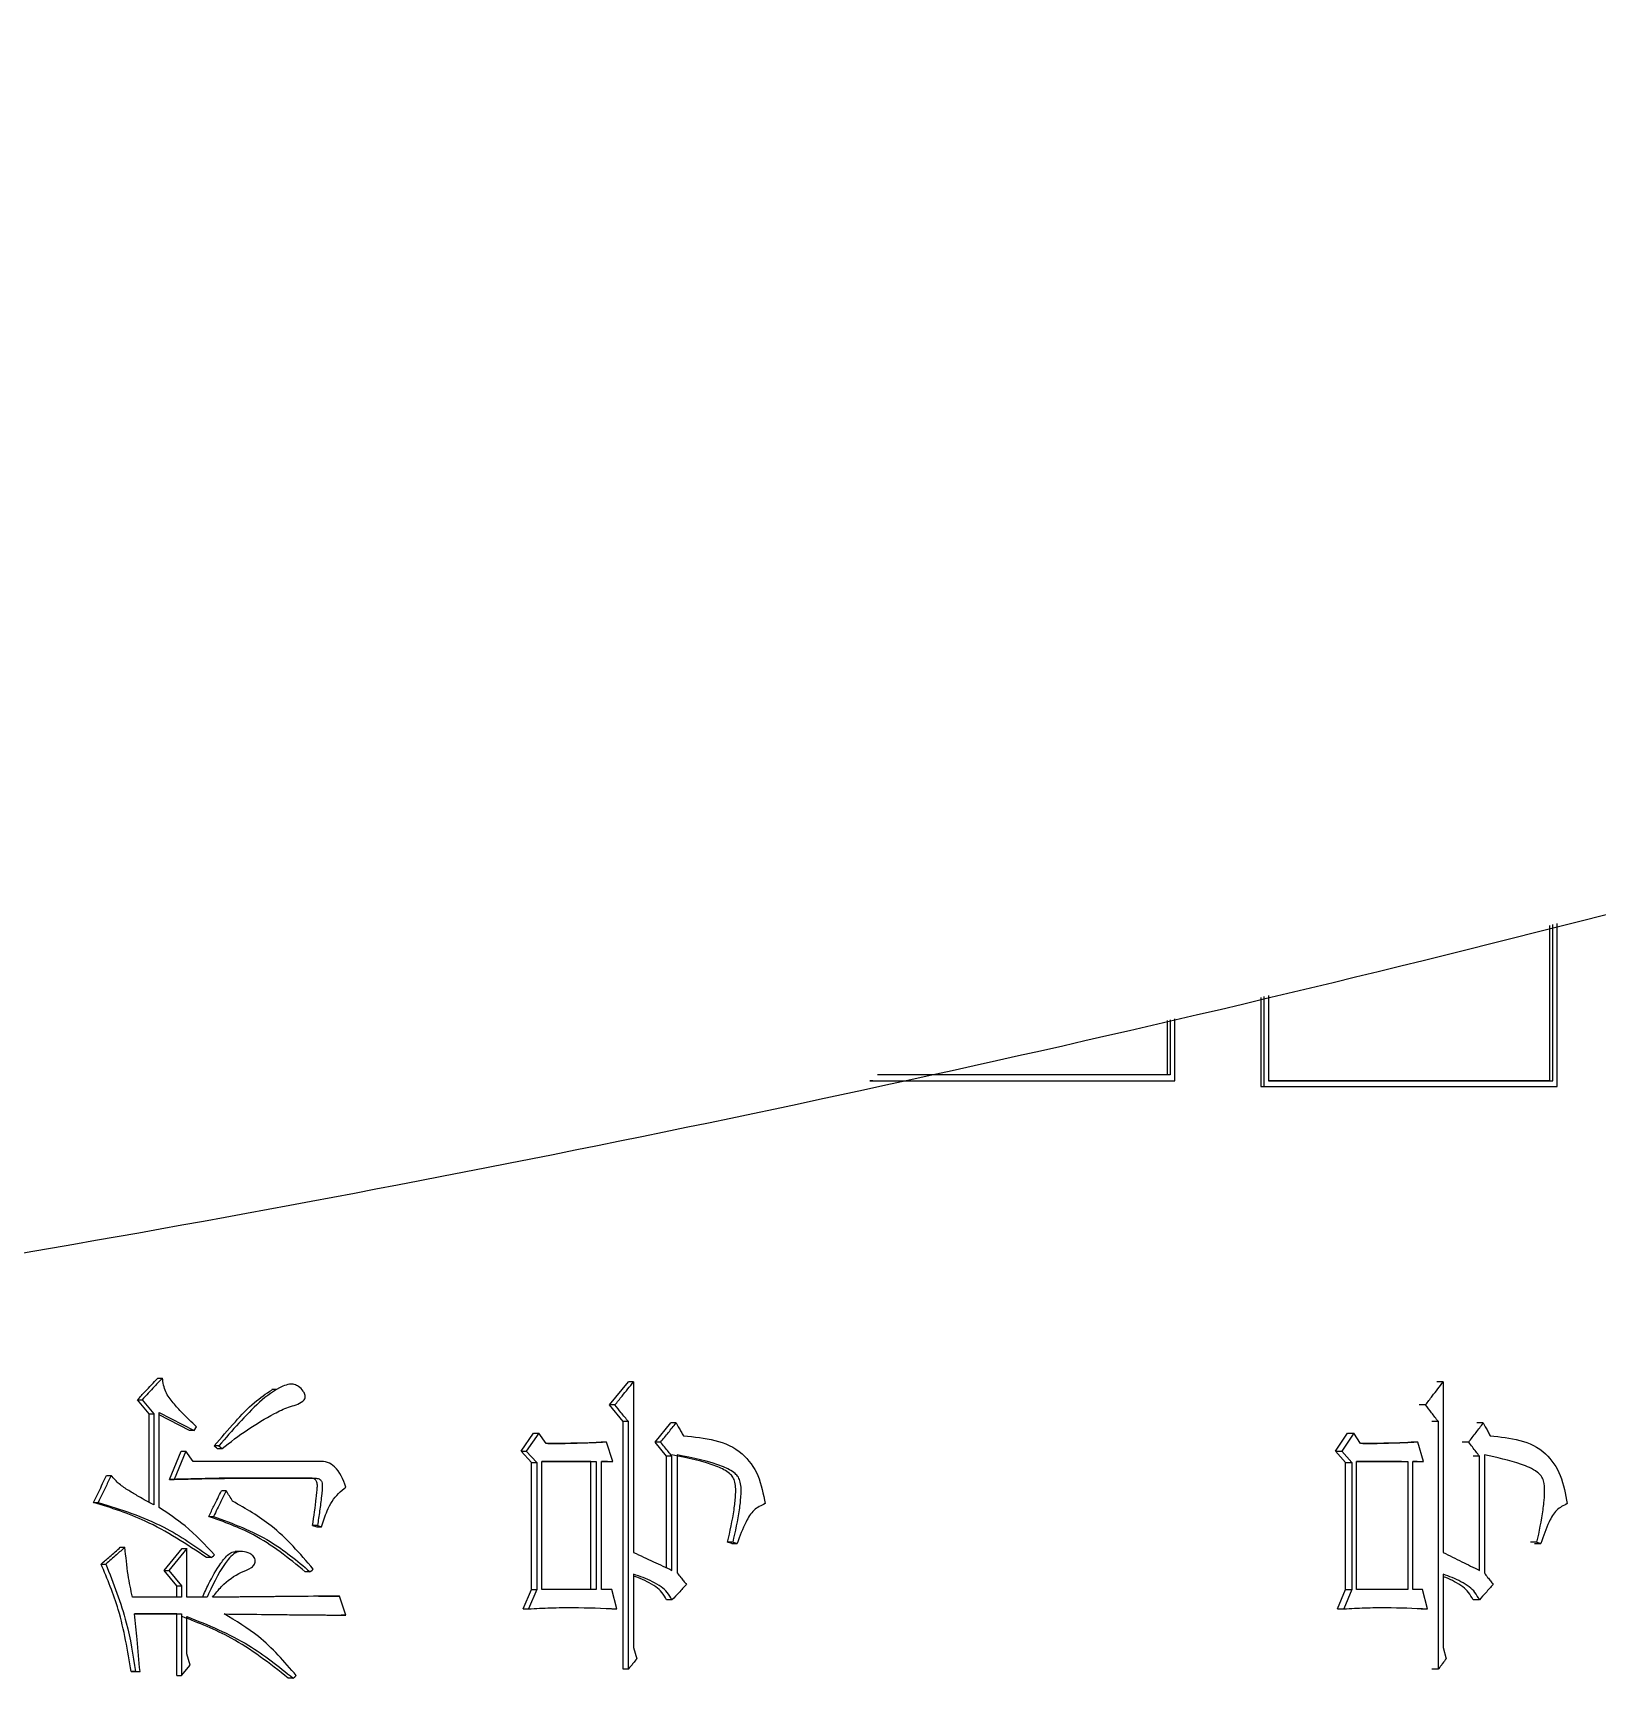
# Model space of a CAD drawing. Header units: millimetres. Extents: x 2404 to 4548, y 1024 to 2541.
# Drawn here: x 3299.59 to 3312.78, y 1251.01 to 1264.89 of the extents above; entities that cross this region are included whole.
import ezdxf

# ---------------------------------------------------------------- set-up
doc = ezdxf.new("R2010")
doc.units = ezdxf.units.MM

msp = doc.modelspace()

# ---------------------------------------------------------------- linework, layer by layer
at = {"color": 7, "linetype": 'Continuous', "lineweight": 25}
for p, q in [((3312.381, 1257.362), (3312.381, 1256.053)), ((3312.408, 1256.053), (3312.408, 1257.369)), ((3312.446, 1256.003), (3312.446, 1257.378)), ((3309.945, 1256.756), (3309.945, 1256.003)), ((3309.971, 1256.763), (3309.971, 1256.003)), ((3310.01, 1256.772), (3310.01, 1256.053)), ((3309.157, 1256.56), (3309.157, 1256.103)), ((3309.182, 1256.566), (3309.182, 1256.103)), ((3309.221, 1256.053), (3309.221, 1256.576)), ((3309.182, 1256.103), (3309.157, 1256.103)), ((3306.649, 1256.053), (3309.196, 1256.053)), ((3306.672, 1256.053), (3306.649, 1256.053)), ((3309.196, 1256.053), (3309.221, 1256.053)), ((3309.945, 1256.003), (3310.384, 1256.003)), ((3309.945, 1256.003), (3309.971, 1256.003)), ((3310.586, 1256.003), (3312.419, 1256.003)), ((3312.381, 1256.053), (3312.408, 1256.053)), ((3312.419, 1256.003), (3312.446, 1256.003)), ((3300.641, 1253.545), (3300.681, 1253.545)), ((3301.645, 1253.449), (3301.604, 1253.449)), ((3304.453, 1253.318), (3304.611, 1253.513)), ((3304.655, 1253.513), (3304.611, 1253.513)), ((3304.655, 1253.513), (3304.655, 1252.074)), ((3311.484, 1253.513), (3311.43, 1253.513)), ((3311.484, 1253.513), (3311.484, 1252.074)), ((3300.47, 1253.361), (3300.509, 1253.361)), ((3300.569, 1253.242), (3300.47, 1253.361)), ((3300.509, 1253.361), (3300.609, 1253.242)), ((3304.498, 1253.318), (3304.453, 1253.318)), ((3304.567, 1253.177), (3304.453, 1253.318)), ((3311.335, 1253.318), (3311.282, 1253.318)), ((3300.569, 1253.242), (3300.609, 1253.242)), ((3300.569, 1252.496), (3300.569, 1253.242)), ((3300.609, 1253.242), (3300.609, 1252.474)), ((3300.654, 1253.253), (3300.95, 1253.101)), ((3300.654, 1252.452), (3300.654, 1253.253)), ((3300.91, 1253.101), (3300.654, 1253.233)), ((3304.612, 1253.177), (3304.567, 1253.177)), ((3304.567, 1251.089), (3304.567, 1253.177)), ((3304.612, 1251.089), (3304.612, 1253.177)), ((3304.838, 1253.004), (3304.969, 1253.166)), ((3305.014, 1253.166), (3304.969, 1253.166)), ((3311.443, 1253.177), (3311.389, 1253.177)), ((3311.443, 1251.089), (3311.443, 1253.177)), ((3311.822, 1253.166), (3311.769, 1253.166)), ((3300.95, 1253.101), (3300.91, 1253.101)), ((3300.95, 1253.101), (3300.968, 1253.134)), ((3303.707, 1252.928), (3303.812, 1253.08)), ((3303.856, 1253.08), (3303.75, 1252.928)), ((3303.812, 1253.08), (3303.856, 1253.08)), ((3303.918, 1252.993), (3303.856, 1253.08)), ((3310.576, 1252.928), (3310.676, 1253.08)), ((3310.729, 1253.08), (3310.629, 1252.928)), ((3310.676, 1253.08), (3310.729, 1253.08)), ((3310.787, 1252.993), (3310.729, 1253.08)), ((3300.74, 1252.69), (3300.839, 1252.928)), ((3300.878, 1252.928), (3300.779, 1252.69)), ((3300.839, 1252.928), (3300.878, 1252.928)), ((3300.941, 1252.842), (3300.878, 1252.928)), ((3301.157, 1252.972), (3301.117, 1252.972)), ((3301.143, 1252.95), (3301.184, 1252.95)), ((3303.707, 1252.928), (3303.75, 1252.928)), ((3303.795, 1252.831), (3303.707, 1252.928)), ((3303.75, 1252.928), (3303.838, 1252.831)), ((3304.427, 1253.004), (3304.383, 1253.004)), ((3304.48, 1252.842), (3304.427, 1253.004)), ((3304.883, 1253.004), (3304.838, 1253.004)), ((3304.934, 1252.885), (3304.838, 1253.004)), ((3304.979, 1252.885), (3304.934, 1252.885)), ((3304.934, 1251.943), (3304.934, 1252.885)), ((3304.979, 1251.922), (3304.979, 1252.885)), ((3305.023, 1252.896), (3305.023, 1251.901)), ((3310.576, 1252.928), (3310.629, 1252.928)), ((3310.659, 1252.831), (3310.576, 1252.928)), ((3310.629, 1252.928), (3310.712, 1252.831)), ((3311.269, 1253.004), (3311.215, 1253.004)), ((3311.318, 1252.842), (3311.269, 1253.004)), ((3311.699, 1253.004), (3311.645, 1253.004)), ((3311.789, 1252.885), (3311.736, 1252.885)), ((3311.789, 1251.922), (3311.789, 1252.885)), ((3311.831, 1252.896), (3311.831, 1251.901)), ((3302.006, 1252.842), (3300.941, 1252.842)), ((3303.795, 1252.831), (3303.838, 1252.831)), ((3303.795, 1251.76), (3303.795, 1252.831)), ((3303.838, 1252.831), (3303.838, 1251.76)), ((3303.882, 1251.76), (3303.882, 1252.842)), ((3303.882, 1252.842), (3304.34, 1252.842)), ((3304.295, 1252.842), (3303.882, 1252.842)), ((3304.295, 1252.842), (3304.34, 1252.842)), ((3304.295, 1251.76), (3304.295, 1252.842)), ((3304.34, 1252.842), (3304.34, 1251.76)), ((3304.384, 1251.76), (3304.384, 1252.842)), ((3304.384, 1252.842), (3304.48, 1252.842)), ((3304.436, 1252.842), (3304.384, 1252.842)), ((3304.436, 1252.842), (3304.48, 1252.842)), ((3310.659, 1252.831), (3310.712, 1252.831)), ((3310.659, 1251.76), (3310.659, 1252.831)), ((3310.712, 1252.831), (3310.712, 1251.76)), ((3310.754, 1251.76), (3310.754, 1252.842)), ((3310.754, 1252.842), (3311.186, 1252.842)), ((3311.133, 1252.842), (3310.754, 1252.842)), ((3311.133, 1252.842), (3311.186, 1252.842)), ((3311.186, 1252.842), (3311.186, 1251.76)), ((3311.227, 1251.76), (3311.227, 1252.842)), ((3311.227, 1252.842), (3311.318, 1252.842)), ((3311.265, 1252.842), (3311.227, 1252.842)), ((3311.265, 1252.842), (3311.318, 1252.842)), ((3300.74, 1252.69), (3300.779, 1252.69)), ((3301.219, 1252.593), (3301.179, 1252.593)), ((3301.921, 1252.701), (3301.962, 1252.701)), ((3300.101, 1252.496), (3300.14, 1252.496)), ((3301.072, 1252.377), (3301.112, 1252.377)), ((3301.989, 1252.301), (3301.947, 1252.301)), ((3301.947, 1252.301), (3301.983, 1252.29)), ((3301.989, 1252.301), (3302.024, 1252.29)), ((3300.326, 1252.117), (3300.365, 1252.117)), ((3300.695, 1251.922), (3300.848, 1252.106)), ((3300.887, 1252.106), (3300.734, 1251.922)), ((3300.848, 1252.106), (3300.887, 1252.106)), ((3300.887, 1251.695), (3300.887, 1252.106)), ((3301.335, 1252.082), (3301.294, 1252.082)), ((3305.494, 1252.16), (3305.448, 1252.16)), ((3305.483, 1252.15), (3305.448, 1252.16)), ((3305.483, 1252.15), (3305.529, 1252.15)), ((3305.494, 1252.16), (3305.529, 1252.15)), ((3312.275, 1252.16), (3312.22, 1252.16)), ((3312.253, 1252.15), (3312.308, 1252.15)), ((3312.275, 1252.16), (3312.308, 1252.15)), ((3300.164, 1251.976), (3300.203, 1251.976)), ((3300.695, 1251.922), (3300.734, 1251.922)), ((3300.803, 1251.793), (3300.695, 1251.922)), ((3300.734, 1251.922), (3300.842, 1251.793)), ((3301.094, 1252.03), (3301.054, 1252.03)), ((3301.926, 1251.911), (3301.885, 1251.911)), ((3300.803, 1251.793), (3300.842, 1251.793)), ((3300.803, 1251.695), (3300.803, 1251.793)), ((3300.842, 1251.793), (3300.842, 1251.695)), ((3303.724, 1251.598), (3303.795, 1251.76)), ((3303.838, 1251.76), (3303.768, 1251.598)), ((3303.795, 1251.76), (3303.838, 1251.76)), ((3304.34, 1251.76), (3303.882, 1251.76)), ((3304.471, 1251.76), (3304.384, 1251.76)), ((3304.515, 1251.598), (3304.471, 1251.76)), ((3304.655, 1251.89), (3304.655, 1251.273)), ((3310.593, 1251.598), (3310.659, 1251.76)), ((3310.712, 1251.76), (3310.645, 1251.598)), ((3310.659, 1251.76), (3310.712, 1251.76)), ((3311.186, 1251.76), (3310.754, 1251.76)), ((3311.31, 1251.76), (3311.227, 1251.76)), ((3311.352, 1251.598), (3311.31, 1251.76)), ((3311.484, 1251.89), (3311.484, 1251.273)), ((3300.842, 1251.695), (3300.428, 1251.695)), ((3301.058, 1251.695), (3300.887, 1251.695)), ((3301.997, 1251.705), (3302.134, 1251.706)), ((3302.134, 1251.706), (3302.176, 1251.706)), ((3302.229, 1251.544), (3302.176, 1251.706)), ((3304.979, 1251.674), (3304.934, 1251.674)), ((3311.789, 1251.674), (3311.736, 1251.674)), ((3300.446, 1251.555), (3300.842, 1251.555)), ((3300.803, 1251.555), (3300.446, 1251.555)), ((3300.803, 1251.555), (3300.842, 1251.555)), ((3300.803, 1251.035), (3300.803, 1251.555)), ((3300.842, 1251.555), (3300.842, 1251.035)), ((3300.887, 1251.219), (3300.887, 1251.533)), ((3302.229, 1251.544), (3302.188, 1251.544)), ((3303.724, 1251.598), (3303.768, 1251.598)), ((3304.471, 1251.598), (3304.515, 1251.598)), ((3310.593, 1251.598), (3310.645, 1251.598)), ((3311.298, 1251.598), (3311.352, 1251.598)), ((3300.914, 1251.122), (3300.887, 1251.219)), ((3304.655, 1251.273), (3304.682, 1251.176)), ((3311.484, 1251.273), (3311.509, 1251.176)), ((3300.455, 1251.068), (3300.416, 1251.068)), ((3300.416, 1251.068), (3300.452, 1251.068)), ((3300.452, 1251.068), (3300.492, 1251.068)), ((3300.455, 1251.068), (3300.492, 1251.068)), ((3300.842, 1251.035), (3300.914, 1251.122)), ((3304.612, 1251.089), (3304.567, 1251.089)), ((3311.443, 1251.089), (3311.389, 1251.089)), ((3300.803, 1251.035), (3300.842, 1251.035)), ((3301.783, 1251.014), (3301.742, 1251.014))]:
    msp.add_line(p, q, dxfattribs=at)
at = {"color": 7, "linetype": 'Continuous', "lineweight": 25, "flags": 128}
for points in [[(3301.143, 1252.95), (3301.137, 1252.955), (3301.13, 1252.961), (3301.117, 1252.972)], [(3301.157, 1252.972), (3301.17, 1252.961), (3301.184, 1252.95)], [(3301.983, 1252.29), (3302, 1252.29), (3302.012, 1252.29), (3302.024, 1252.29)], [(3301.094, 1252.03), (3301.101, 1252.036), (3301.111, 1252.044), (3301.121, 1252.052)], [(3301.926, 1251.911), (3301.933, 1251.917), (3301.943, 1251.925), (3301.953, 1251.933)], [(3301.783, 1251.014), (3301.797, 1251.024), (3301.81, 1251.035)]]:
    msp.add_lwpolyline(points, dxfattribs=at)
at = {"color": 7, "linetype": 'Continuous', "lineweight": 25}
for points, knots in [([(3270.162, 1252.13), (3272.722, 1252.154), (3276.302, 1252.189), (3281.572, 1252.468), (3286.036, 1252.803), (3291.352, 1253.369), (3296.921, 1254.142), (3302.735, 1255.152), (3308.706, 1256.408), (3314.782, 1257.919), (3320.92, 1259.69), (3327.085, 1261.724), (3333.249, 1264.023), (3339.385, 1266.589), (3345.473, 1269.419), (3351.493, 1272.513), (3357.426, 1275.867), (3363.255, 1279.48), (3368.965, 1283.345), (3374.54, 1287.459), (3379.967, 1291.816), (3385.233, 1296.411), (3390.324, 1301.235), (3395.229, 1306.283), (3399.936, 1311.546), (3404.434, 1317.016), (3408.712, 1322.684), (3412.761, 1328.541), (3416.571, 1334.578), (3420.132, 1340.784), (3423.437, 1347.148), (3426.478, 1353.661), (3429.247, 1360.31), (3431.738, 1367.085), (3433.943, 1373.972), (3435.858, 1380.961), (3437.476, 1388.039), (3438.794, 1395.192), (3439.807, 1402.409), (3440.512, 1409.676), (3440.904, 1416.981), (3440.983, 1424.309), (3440.746, 1431.647), (3440.192, 1438.981), (3439.32, 1446.299), (3438.13, 1453.586), (3436.622, 1460.829), (3434.797, 1468.013), (3432.656, 1475.126), (3430.202, 1482.154), (3427.437, 1489.082), (3424.365, 1495.898), (3420.988, 1502.589), (3417.31, 1509.141), (3413.336, 1515.541), (3409.071, 1521.776), (3404.52, 1527.834), (3399.688, 1533.703), (3394.581, 1539.369), (3389.205, 1544.822), (3383.758, 1549.869), (3378.284, 1554.522), (3372.826, 1558.791), (3367.201, 1562.833), (3361.42, 1566.642), (3355.492, 1570.21), (3349.43, 1573.532), (3343.244, 1576.602), (3336.948, 1579.416), (3330.554, 1581.968), (3324.079, 1584.254), (3317.541, 1586.27), (3310.966, 1588.012), (3304.393, 1589.477), (3297.899, 1590.659), (3291.61, 1591.556), (3286.086, 1592.139), (3281.203, 1592.507), (3276.379, 1592.747), (3270.405, 1592.864), (3264.888, 1592.753), (3259.619, 1592.482), (3255.154, 1592.144), (3249.838, 1591.579), (3244.269, 1590.806), (3238.456, 1589.796), (3232.485, 1588.54), (3226.409, 1587.029), (3220.271, 1585.258), (3214.105, 1583.224), (3207.942, 1580.925), (3201.805, 1578.359), (3195.717, 1575.529), (3189.697, 1572.435), (3183.765, 1569.081), (3177.936, 1565.469), (3172.226, 1561.603), (3166.65, 1557.489), (3161.223, 1553.132), (3155.957, 1548.537), (3150.866, 1543.713), (3145.961, 1538.665), (3141.254, 1533.402), (3136.756, 1527.932), (3132.478, 1522.264), (3128.43, 1516.407), (3124.62, 1510.37), (3121.058, 1504.164), (3117.753, 1497.8), (3114.711, 1491.288), (3111.949, 1484.636), (3109.612, 1478.354), (3108.333, 1474.249), (3107.77, 1472.441)], [0, 0, 0, 0, 0.0102074, 0.014274, 0.021037, 0.0280561, 0.0355867, 0.0434511, 0.0515783, 0.0599113, 0.0684099, 0.0770439, 0.085791, 0.0946336, 0.1035582, 0.112554, 0.1216124, 0.1307262, 0.1398897, 0.1490979, 0.1583469, 0.1676331, 0.1769537, 0.1863062, 0.1956884, 0.2050985, 0.2145348, 0.2239961, 0.233481, 0.2429885, 0.2525178, 0.262068, 0.2716385, 0.2812287, 0.2908382, 0.3004664, 0.3101132, 0.3197782, 0.3294613, 0.3391624, 0.3488814, 0.3586183, 0.3683733, 0.3781464, 0.387938, 0.3977483, 0.4075776, 0.4174265, 0.4272956, 0.4371854, 0.4470968, 0.4570307, 0.4669882, 0.4769704, 0.486979, 0.4970156, 0.5070822, 0.5171812, 0.5273154, 0.5374882, 0.5477037, 0.5569145, 0.5661226, 0.5753266, 0.5845258, 0.5937191, 0.6029052, 0.6120821, 0.6212471, 0.6303962, 0.6395236, 0.6486197, 0.6576679, 0.6666375, 0.6754633, 0.6839789, 0.6919633, 0.6976055, 0.7035012, 0.7112199, 0.7214273, 0.7254939, 0.7322569, 0.739276, 0.7468066, 0.754671, 0.7627982, 0.7711312, 0.7796298, 0.7882638, 0.7970109, 0.8058535, 0.8147781, 0.8237739, 0.8328323, 0.8419461, 0.8511096, 0.8603178, 0.8695668, 0.878853, 0.8881736, 0.8975261, 0.9069083, 0.9163184, 0.9257547, 0.935216, 0.9447009, 0.9542084, 0.9637377, 0.9732879, 0.9828584, 0.9924486, 1, 1, 1, 1]), ([(3309.182, 1256.103), (3308.929, 1256.103), (3308.424, 1256.103), (3307.601, 1256.103), (3307.028, 1256.103), (3306.712, 1256.103)], [0, 0, 0, 0, 0.3096666, 0.6193332, 1, 1, 1, 1]), ([(3309.157, 1256.103), (3308.953, 1256.103), (3308.545, 1256.103), (3307.732, 1256.103), (3307.119, 1256.103), (3306.712, 1256.103)], [0, 0, 0, 0, 0.252458, 0.504916, 1, 1, 1, 1]), ([(3306.672, 1256.053), (3306.929, 1256.053), (3307.444, 1256.053), (3308.294, 1256.053), (3308.884, 1256.053), (3309.221, 1256.053)], [0, 0, 0, 0, 0.300085, 0.60017, 1, 1, 1, 1]), ([(3309.971, 1256.003), (3310.221, 1256.003), (3310.721, 1256.003), (3311.547, 1256.003), (3312.119, 1256.003), (3312.446, 1256.003)], [0, 0, 0, 0, 0.300085, 0.60017, 1, 1, 1, 1]), ([(3310.01, 1256.053), (3310.259, 1256.053), (3310.759, 1256.053), (3311.56, 1256.053), (3312.106, 1256.053), (3312.408, 1256.053)], [0, 0, 0, 0, 0.309667, 0.619333, 1, 1, 1, 1]), ([(3312.381, 1256.053), (3312.183, 1256.053), (3311.787, 1256.053), (3310.999, 1256.053), (3310.404, 1256.053), (3310.01, 1256.053)], [0, 0, 0, 0, 0.252756, 0.505512, 1, 1, 1, 1]), ([(3300.47, 1253.361), (3300.492, 1253.385), (3300.532, 1253.427), (3300.589, 1253.489), (3300.624, 1253.526), (3300.641, 1253.545)], [0, 0, 0, 0, 0.386356, 0.693178, 1, 1, 1, 1]), ([(3300.681, 1253.545), (3300.659, 1253.521), (3300.619, 1253.479), (3300.562, 1253.417), (3300.527, 1253.38), (3300.509, 1253.361)], [0, 0, 0, 0, 0.386102, 0.693051, 1, 1, 1, 1]), ([(3300.968, 1253.134), (3300.927, 1253.173), (3300.859, 1253.236), (3300.772, 1253.334), (3300.7, 1253.426), (3300.687, 1253.505), (3300.681, 1253.545)], [0, 0, 0, 0, 0.335019, 0.553277, 0.774167, 1, 1, 1, 1]), ([(3301.117, 1252.972), (3301.176, 1253.04), (3301.286, 1253.166), (3301.442, 1253.336), (3301.555, 1253.412), (3301.606, 1253.446)], [0, 0, 0, 0, 0.394472, 0.728822, 1, 1, 1, 1]), ([(3301.184, 1252.95), (3301.254, 1253.004), (3301.396, 1253.113), (3301.586, 1253.226), (3301.743, 1253.304), (3301.836, 1253.323), (3301.877, 1253.361), (3301.885, 1253.374), (3301.887, 1253.391), (3301.882, 1253.412), (3301.864, 1253.442), (3301.834, 1253.472), (3301.794, 1253.493), (3301.746, 1253.495), (3301.64, 1253.455), (3301.495, 1253.344), (3301.325, 1253.165), (3301.213, 1253.038), (3301.158, 1252.973), (3301.157, 1252.972)], [0, 0, 0, 0, 0.146382, 0.292955, 0.366204, 0.439427, 0.447746, 0.45616, 0.463429, 0.472823, 0.489455, 0.518149, 0.540935, 0.563855, 0.597101, 0.728178, 0.861562, 0.99717, 1, 1, 1, 1]), ([(3304.498, 1253.318), (3304.518, 1253.343), (3304.554, 1253.388), (3304.607, 1253.453), (3304.639, 1253.493), (3304.655, 1253.513)], [0, 0, 0, 0, 0.3845731, 0.6922866, 1, 1, 1, 1]), ([(3311.335, 1253.318), (3311.354, 1253.343), (3311.388, 1253.388), (3311.438, 1253.453), (3311.469, 1253.493), (3311.484, 1253.513)], [0, 0, 0, 0, 0.384573, 0.692287, 1, 1, 1, 1]), ([(3304.612, 1253.177), (3304.601, 1253.19), (3304.581, 1253.215), (3304.543, 1253.261), (3304.515, 1253.296), (3304.498, 1253.318)], [0, 0, 0, 0, 0.266245, 0.532491, 1, 1, 1, 1]), ([(3311.443, 1253.177), (3311.433, 1253.19), (3311.414, 1253.215), (3311.378, 1253.262), (3311.352, 1253.296), (3311.335, 1253.318)], [0, 0, 0, 0, 0.2662451, 0.5324905, 1, 1, 1, 1]), ([(3304.883, 1253.004), (3304.905, 1253.031), (3304.949, 1253.085), (3304.992, 1253.139), (3305.014, 1253.166)], [0, 0, 0, 0, 0.499999, 1, 1, 1, 1]), ([(3305.014, 1253.166), (3305.022, 1253.152), (3305.036, 1253.127), (3305.057, 1253.091), (3305.069, 1253.069), (3305.075, 1253.058)], [0, 0, 0, 0, 0.39043, 0.695215, 1, 1, 1, 1]), ([(3311.699, 1253.004), (3311.719, 1253.031), (3311.761, 1253.085), (3311.802, 1253.139), (3311.822, 1253.166)], [0, 0, 0, 0, 0.499999, 1, 1, 1, 1]), ([(3311.822, 1253.166), (3311.83, 1253.152), (3311.843, 1253.127), (3311.863, 1253.091), (3311.874, 1253.069), (3311.88, 1253.058)], [0, 0, 0, 0, 0.39043, 0.695215, 1, 1, 1, 1]), ([(3305.075, 1253.058), (3305.256, 1253.04), (3305.511, 1253.015), (3305.721, 1252.725), (3305.749, 1252.566), (3305.764, 1252.485)], [0, 0, 0, 0, 0.544628, 0.767125, 1, 1, 1, 1]), ([(3311.88, 1253.058), (3312.051, 1253.04), (3312.291, 1253.015), (3312.488, 1252.725), (3312.515, 1252.566), (3312.529, 1252.485)], [0, 0, 0, 0, 0.544628, 0.767125, 1, 1, 1, 1]), ([(3304.427, 1253.004), (3304.423, 1253.004), (3304.415, 1253.003), (3304.402, 1253.003), (3304.39, 1253.002), (3304.377, 1253.001), (3304.365, 1253.001), (3304.352, 1253), (3304.341, 1253), (3304.331, 1252.999), (3304.32, 1252.999), (3304.308, 1252.998), (3304.291, 1252.997), (3304.274, 1252.997), (3304.257, 1252.996), (3304.245, 1252.996), (3304.228, 1252.995), (3304.211, 1252.995), (3304.194, 1252.995), (3304.182, 1252.994), (3304.165, 1252.994), (3304.148, 1252.994), (3304.131, 1252.994), (3304.114, 1252.994), (3304.098, 1252.993), (3304.081, 1252.993), (3304.068, 1252.993), (3304.056, 1252.993), (3304.043, 1252.993), (3304.032, 1252.993), (3304.024, 1252.993), (3304.016, 1252.993), (3304.007, 1252.993), (3303.999, 1252.993), (3303.992, 1252.993), (3303.986, 1252.993), (3303.978, 1252.993), (3303.969, 1252.993), (3303.961, 1252.993), (3303.952, 1252.993), (3303.944, 1252.993), (3303.935, 1252.993), (3303.927, 1252.993), (3303.921, 1252.993), (3303.918, 1252.993)], [0, 0, 0, 0, 0.0247417, 0.0494835, 0.0742252, 0.098967, 0.1237087, 0.1484505, 0.1731922, 0.1855631, 0.2103049, 0.2350466, 0.2597884, 0.309272, 0.3340138, 0.3587555, 0.3834973, 0.4329809, 0.4577227, 0.4824645, 0.5072062, 0.5566898, 0.5814315, 0.6061733, 0.6556568, 0.6803986, 0.7051403, 0.7298821, 0.7546238, 0.7793656, 0.7917365, 0.8041073, 0.8288491, 0.84122, 0.8535908, 0.8659617, 0.8783326, 0.9030743, 0.9154452, 0.9278161, 0.9525578, 0.9649287, 0.9772996, 1, 1, 1, 1]), ([(3303.933, 1252.993), (3303.947, 1252.993), (3304.029, 1252.993), (3304.179, 1252.995), (3304.315, 1253.001), (3304.383, 1253.004)], [0, 0, 0, 0, 0.093797, 0.546774, 1, 1, 1, 1]), ([(3304.979, 1252.885), (3304.969, 1252.898), (3304.948, 1252.924), (3304.916, 1252.963), (3304.894, 1252.991), (3304.883, 1253.004)], [0, 0, 0, 0, 0.314653, 0.657326, 1, 1, 1, 1]), ([(3305.448, 1252.16), (3305.469, 1252.251), (3305.498, 1252.38), (3305.517, 1252.55), (3305.519, 1252.644), (3305.495, 1252.709), (3305.448, 1252.759), (3305.277, 1252.839), (3305.109, 1252.871), (3304.978, 1252.896)], [0, 0, 0, 0, 0.238634, 0.338047, 0.438194, 0.475532, 0.512995, 0.619423, 1, 1, 1, 1]), ([(3305.494, 1252.16), (3305.515, 1252.251), (3305.544, 1252.38), (3305.562, 1252.549), (3305.565, 1252.644), (3305.541, 1252.709), (3305.494, 1252.759), (3305.323, 1252.839), (3305.154, 1252.871), (3305.023, 1252.896)], [0, 0, 0, 0, 0.238484, 0.337767, 0.43778, 0.475122, 0.512592, 0.618725, 1, 1, 1, 1]), ([(3311.269, 1253.004), (3311.265, 1253.004), (3311.257, 1253.003), (3311.245, 1253.003), (3311.233, 1253.002), (3311.221, 1253.002), (3311.209, 1253.001), (3311.197, 1253), (3311.187, 1253), (3311.178, 1252.999), (3311.168, 1252.999), (3311.156, 1252.998), (3311.14, 1252.998), (3311.124, 1252.997), (3311.108, 1252.996), (3311.096, 1252.996), (3311.08, 1252.995), (3311.064, 1252.995), (3311.049, 1252.995), (3311.037, 1252.994), (3311.021, 1252.994), (3311.005, 1252.994), (3310.989, 1252.994), (3310.973, 1252.994), (3310.957, 1252.993), (3310.941, 1252.993), (3310.929, 1252.993), (3310.917, 1252.993), (3310.905, 1252.993), (3310.895, 1252.993), (3310.887, 1252.993), (3310.879, 1252.993), (3310.872, 1252.993), (3310.864, 1252.993), (3310.858, 1252.993), (3310.852, 1252.993), (3310.844, 1252.993), (3310.836, 1252.993), (3310.828, 1252.993), (3310.82, 1252.993), (3310.812, 1252.993), (3310.804, 1252.993), (3310.796, 1252.993), (3310.791, 1252.993), (3310.787, 1252.993)], [0, 0, 0, 0, 0.024742, 0.049483, 0.074225, 0.098967, 0.123709, 0.14845, 0.173192, 0.185563, 0.210305, 0.235047, 0.259788, 0.309272, 0.334014, 0.358756, 0.383497, 0.432981, 0.457723, 0.482464, 0.507206, 0.55669, 0.581431, 0.606173, 0.655657, 0.680399, 0.70514, 0.729882, 0.754624, 0.779366, 0.791736, 0.804107, 0.828849, 0.84122, 0.853591, 0.865962, 0.878333, 0.903074, 0.915445, 0.927816, 0.952558, 0.964929, 0.9773, 1, 1, 1, 1]), ([(3310.805, 1252.993), (3310.813, 1252.993), (3310.886, 1252.993), (3311.023, 1252.995), (3311.151, 1253.001), (3311.215, 1253.004)], [0, 0, 0, 0, 0.061457, 0.530599, 1, 1, 1, 1]), ([(3311.789, 1252.885), (3311.78, 1252.898), (3311.76, 1252.924), (3311.73, 1252.963), (3311.709, 1252.991), (3311.699, 1253.004)], [0, 0, 0, 0, 0.3146533, 0.657326, 1, 1, 1, 1]), ([(3312.275, 1252.16), (3312.294, 1252.251), (3312.318, 1252.36), (3312.335, 1252.503), (3312.341, 1252.584), (3312.338, 1252.664), (3312.312, 1252.721), (3312.25, 1252.776), (3312.089, 1252.842), (3311.936, 1252.874), (3311.831, 1252.896)], [0, 0, 0, 0, 0.237785, 0.287938, 0.366632, 0.446055, 0.486951, 0.527634, 0.676721, 1, 1, 1, 1]), ([(3302.229, 1252.625), (3302.205, 1252.69), (3302.171, 1252.778), (3302.075, 1252.838), (3302.029, 1252.841), (3302.006, 1252.842)], [0, 0, 0, 0, 0.574092, 0.788689, 1, 1, 1, 1]), ([(3300.101, 1252.496), (3300.115, 1252.526), (3300.14, 1252.578), (3300.177, 1252.654), (3300.198, 1252.7), (3300.209, 1252.723)], [0, 0, 0, 0, 0.394967, 0.69748, 1, 1, 1, 1]), ([(3300.248, 1252.723), (3300.234, 1252.693), (3300.209, 1252.64), (3300.173, 1252.564), (3300.151, 1252.519), (3300.14, 1252.496)], [0, 0, 0, 0, 0.394861, 0.69743, 1, 1, 1, 1]), ([(3300.209, 1252.723), (3300.213, 1252.723), (3300.219, 1252.723), (3300.232, 1252.723), (3300.242, 1252.723), (3300.248, 1252.723)], [0, 0, 0, 0, 0.2525, 0.505, 1, 1, 1, 1]), ([(3300.609, 1252.474), (3300.565, 1252.497), (3300.494, 1252.536), (3300.397, 1252.596), (3300.314, 1252.647), (3300.27, 1252.698), (3300.248, 1252.723)], [0, 0, 0, 0, 0.337761, 0.556951, 0.777135, 1, 1, 1, 1]), ([(3301.921, 1252.701), (3301.783, 1252.701), (3301.55, 1252.701), (3301.156, 1252.7), (3300.9, 1252.694), (3300.74, 1252.69)], [0, 0, 0, 0, 0.351751, 0.593192, 1, 1, 1, 1]), ([(3300.779, 1252.69), (3300.787, 1252.691), (3300.801, 1252.691), (3300.822, 1252.691), (3300.843, 1252.692), (3300.865, 1252.692), (3300.886, 1252.693), (3300.904, 1252.693), (3300.922, 1252.694), (3300.939, 1252.694), (3300.961, 1252.695), (3300.989, 1252.695), (3301.024, 1252.696), (3301.067, 1252.697), (3301.103, 1252.697), (3301.138, 1252.698), (3301.173, 1252.698), (3301.216, 1252.699), (3301.251, 1252.699), (3301.287, 1252.699), (3301.322, 1252.7), (3301.365, 1252.7), (3301.4, 1252.7), (3301.436, 1252.7), (3301.471, 1252.7), (3301.528, 1252.701), (3301.598, 1252.701), (3301.662, 1252.701), (3301.701, 1252.701), (3301.719, 1252.701), (3301.736, 1252.701), (3301.754, 1252.701), (3301.772, 1252.701), (3301.789, 1252.701), (3301.81, 1252.701), (3301.828, 1252.701), (3301.84, 1252.701), (3301.849, 1252.701), (3301.858, 1252.701), (3301.867, 1252.701), (3301.876, 1252.701), (3301.885, 1252.701), (3301.895, 1252.701), (3301.904, 1252.701), (3301.913, 1252.701), (3301.922, 1252.701), (3301.932, 1252.701), (3301.941, 1252.701), (3301.951, 1252.701), (3301.957, 1252.701), (3301.962, 1252.701)], [0, 0, 0, 0, 0.01797, 0.035941, 0.053911, 0.071882, 0.089852, 0.107823, 0.116808, 0.134779, 0.152749, 0.17072, 0.20666, 0.242601, 0.278542, 0.296513, 0.332454, 0.368395, 0.404336, 0.422306, 0.458247, 0.494188, 0.530129, 0.5481, 0.584041, 0.619982, 0.691863, 0.763745, 0.781716, 0.790701, 0.808672, 0.826642, 0.835627, 0.853598, 0.871568, 0.889539, 0.898524, 0.903017, 0.912002, 0.920987, 0.92548, 0.934465, 0.94345, 0.952435, 0.956928, 0.965913, 0.974898, 0.983884, 0.988376, 1, 1, 1, 1]), ([(3301.072, 1252.377), (3301.086, 1252.406), (3301.112, 1252.457), (3301.147, 1252.529), (3301.169, 1252.572), (3301.179, 1252.593)], [0, 0, 0, 0, 0.410293, 0.705146, 1, 1, 1, 1]), ([(3301.219, 1252.593), (3301.205, 1252.563), (3301.179, 1252.513), (3301.143, 1252.44), (3301.122, 1252.398), (3301.112, 1252.377)], [0, 0, 0, 0, 0.410172, 0.705086, 1, 1, 1, 1]), ([(3301.273, 1252.506), (3301.264, 1252.521), (3301.246, 1252.55), (3301.228, 1252.579), (3301.219, 1252.593)], [0, 0, 0, 0, 0.499999, 1, 1, 1, 1]), ([(3301.947, 1252.301), (3301.959, 1252.378), (3301.973, 1252.473), (3301.984, 1252.58), (3301.988, 1252.622), (3301.988, 1252.651), (3301.983, 1252.672), (3301.975, 1252.685), (3301.962, 1252.694), (3301.944, 1252.7), (3301.928, 1252.701), (3301.921, 1252.701)], [0, 0, 0, 0, 0.518554, 0.63647, 0.716192, 0.79519, 0.830159, 0.859959, 0.88982, 0.943206, 1, 1, 1, 1]), ([(3301.962, 1252.701), (3301.973, 1252.7), (3301.99, 1252.7), (3302.009, 1252.691), (3302.019, 1252.682), (3302.026, 1252.667), (3302.033, 1252.622), (3302.021, 1252.54), (3302.008, 1252.424), (3301.995, 1252.342), (3301.989, 1252.301)], [0, 0, 0, 0, 0.083125, 0.11875, 0.147804, 0.176837, 0.225893, 0.446677, 0.723242, 1, 1, 1, 1]), ([(3302.024, 1252.29), (3302.038, 1252.335), (3302.061, 1252.41), (3302.109, 1252.506), (3302.164, 1252.572), (3302.208, 1252.608), (3302.229, 1252.625)], [0, 0, 0, 0, 0.347242, 0.568885, 0.786213, 1, 1, 1, 1]), ([(3301.054, 1252.03), (3300.885, 1252.142), (3300.586, 1252.342), (3300.249, 1252.449), (3300.101, 1252.496)], [0, 0, 0, 0, 0.562345, 1, 1, 1, 1]), ([(3300.14, 1252.496), (3300.329, 1252.436), (3300.668, 1252.329), (3300.963, 1252.122), (3301.094, 1252.03)], [0, 0, 0, 0, 0.556899, 1, 1, 1, 1]), ([(3301.121, 1252.052), (3301.041, 1252.138), (3300.899, 1252.291), (3300.728, 1252.403), (3300.654, 1252.452)], [0, 0, 0, 0, 0.563218, 1, 1, 1, 1]), ([(3301.953, 1251.933), (3301.841, 1252.064), (3301.642, 1252.295), (3301.385, 1252.442), (3301.273, 1252.506)], [0, 0, 0, 0, 0.564262, 1, 1, 1, 1]), ([(3305.764, 1252.485), (3305.731, 1252.469), (3305.663, 1252.437), (3305.588, 1252.31), (3305.551, 1252.211), (3305.529, 1252.15)], [0, 0, 0, 0, 0.267599, 0.548584, 1, 1, 1, 1]), ([(3312.529, 1252.485), (3312.498, 1252.469), (3312.434, 1252.437), (3312.363, 1252.31), (3312.329, 1252.211), (3312.308, 1252.15)], [0, 0, 0, 0, 0.2675988, 0.548584, 1, 1, 1, 1]), ([(3301.885, 1251.911), (3301.745, 1252.025), (3301.496, 1252.227), (3301.2, 1252.331), (3301.072, 1252.377)], [0, 0, 0, 0, 0.564, 1, 1, 1, 1]), ([(3301.112, 1252.377), (3301.276, 1252.317), (3301.571, 1252.208), (3301.817, 1252.003), (3301.926, 1251.911)], [0, 0, 0, 0, 0.555457, 1, 1, 1, 1]), ([(3300.164, 1251.976), (3300.188, 1251.997), (3300.228, 1252.031), (3300.282, 1252.078), (3300.311, 1252.104), (3300.326, 1252.117)], [0, 0, 0, 0, 0.448155, 0.724078, 1, 1, 1, 1]), ([(3300.365, 1252.117), (3300.341, 1252.096), (3300.302, 1252.062), (3300.248, 1252.015), (3300.218, 1251.989), (3300.203, 1251.976)], [0, 0, 0, 0, 0.447799, 0.7239, 1, 1, 1, 1]), ([(3300.428, 1251.695), (3300.415, 1251.758), (3300.386, 1251.897), (3300.373, 1252.039), (3300.365, 1252.117)], [0, 0, 0, 0, 0.449849, 1, 1, 1, 1]), ([(3301.018, 1251.695), (3301.035, 1251.732), (3301.08, 1251.832), (3301.152, 1251.957), (3301.223, 1252.049), (3301.27, 1252.079), (3301.289, 1252.08), (3301.294, 1252.08)], [0, 0, 0, 0, 0.248213, 0.663929, 0.873309, 0.966875, 1, 1, 1, 1]), ([(3301.103, 1251.695), (3301.128, 1251.727), (3301.196, 1251.814), (3301.313, 1251.896), (3301.412, 1251.932), (3301.447, 1251.958), (3301.459, 1251.974), (3301.463, 1251.992), (3301.463, 1252.012), (3301.457, 1252.031), (3301.442, 1252.05), (3301.409, 1252.071), (3301.366, 1252.084), (3301.318, 1252.081), (3301.275, 1252.058), (3301.175, 1251.951), (3301.113, 1251.816), (3301.062, 1251.705), (3301.058, 1251.695)], [0, 0, 0, 0, 0.104817, 0.288489, 0.371154, 0.389962, 0.405383, 0.420813, 0.436756, 0.454227, 0.471615, 0.498268, 0.557765, 0.592477, 0.62706, 0.687172, 0.972715, 1, 1, 1, 1]), ([(3304.655, 1252.074), (3304.683, 1252.061), (3304.739, 1252.035), (3304.847, 1251.984), (3304.927, 1251.947), (3304.979, 1251.922)], [0, 0, 0, 0, 0.257226, 0.514452, 1, 1, 1, 1]), ([(3311.484, 1252.074), (3311.51, 1252.061), (3311.563, 1252.035), (3311.665, 1251.984), (3311.74, 1251.947), (3311.789, 1251.922)], [0, 0, 0, 0, 0.257226, 0.514452, 1, 1, 1, 1]), ([(3300.416, 1251.068), (3300.388, 1251.245), (3300.337, 1251.559), (3300.217, 1251.849), (3300.164, 1251.976)], [0, 0, 0, 0, 0.5629725, 1, 1, 1, 1]), ([(3300.203, 1251.976), (3300.268, 1251.813), (3300.383, 1251.52), (3300.433, 1251.207), (3300.455, 1251.068)], [0, 0, 0, 0, 0.557097, 1, 1, 1, 1]), ([(3305.023, 1251.901), (3305.033, 1251.888), (3305.051, 1251.866), (3305.077, 1251.833), (3305.093, 1251.813), (3305.101, 1251.803)], [0, 0, 0, 0, 0.384577, 0.692288, 1, 1, 1, 1]), ([(3311.831, 1251.901), (3311.84, 1251.888), (3311.857, 1251.866), (3311.882, 1251.833), (3311.897, 1251.813), (3311.905, 1251.803)], [0, 0, 0, 0, 0.384577, 0.692287, 1, 1, 1, 1]), ([(3304.979, 1251.674), (3304.967, 1251.695), (3304.943, 1251.738), (3304.884, 1251.789), (3304.814, 1251.828), (3304.736, 1251.862), (3304.682, 1251.881), (3304.655, 1251.89)], [0, 0, 0, 0, 0.176065, 0.348002, 0.566634, 0.783694, 1, 1, 1, 1]), ([(3304.934, 1251.674), (3304.922, 1251.695), (3304.898, 1251.738), (3304.839, 1251.789), (3304.769, 1251.828), (3304.706, 1251.856), (3304.667, 1251.87), (3304.655, 1251.874)], [0, 0, 0, 0, 0.200458, 0.396149, 0.644927, 0.891891, 1, 1, 1, 1]), ([(3305.101, 1251.803), (3305.091, 1251.792), (3305.069, 1251.769), (3305.028, 1251.725), (3304.998, 1251.694), (3304.979, 1251.674)], [0, 0, 0, 0, 0.267463, 0.534927, 1, 1, 1, 1]), ([(3311.789, 1251.674), (3311.778, 1251.695), (3311.755, 1251.738), (3311.7, 1251.789), (3311.634, 1251.828), (3311.56, 1251.862), (3311.509, 1251.881), (3311.484, 1251.89)], [0, 0, 0, 0, 0.176065, 0.348002, 0.566634, 0.783694, 1, 1, 1, 1]), ([(3311.736, 1251.674), (3311.724, 1251.695), (3311.701, 1251.738), (3311.646, 1251.789), (3311.58, 1251.828), (3311.524, 1251.855), (3311.491, 1251.867), (3311.484, 1251.87)], [0, 0, 0, 0, 0.208214, 0.411477, 0.669881, 0.9264, 1, 1, 1, 1]), ([(3311.905, 1251.803), (3311.895, 1251.792), (3311.874, 1251.769), (3311.836, 1251.725), (3311.807, 1251.694), (3311.789, 1251.674)], [0, 0, 0, 0, 0.2674634, 0.534927, 1, 1, 1, 1]), ([(3302.176, 1251.706), (3302.058, 1251.705), (3301.911, 1251.703), (3301.734, 1251.702), (3301.66, 1251.701), (3301.587, 1251.7), (3301.528, 1251.7), (3301.454, 1251.699), (3301.395, 1251.698), (3301.336, 1251.698), (3301.291, 1251.697), (3301.254, 1251.697), (3301.217, 1251.696), (3301.188, 1251.696), (3301.158, 1251.696), (3301.132, 1251.695), (3301.114, 1251.695), (3301.103, 1251.695)], [0, 0, 0, 0, 0.329938, 0.412422, 0.494907, 0.536149, 0.618633, 0.659875, 0.74236, 0.783602, 0.824844, 0.866086, 0.886707, 0.927949, 0.94857, 0.969192, 1, 1, 1, 1]), ([(3300.492, 1251.068), (3300.484, 1251.158), (3300.472, 1251.321), (3300.454, 1251.483), (3300.446, 1251.555)], [0, 0, 0, 0, 0.555754, 1, 1, 1, 1]), ([(3301.742, 1251.014), (3301.586, 1251.136), (3301.31, 1251.353), (3300.988, 1251.478), (3300.848, 1251.533)], [0, 0, 0, 0, 0.5633447, 1, 1, 1, 1]), ([(3300.887, 1251.533), (3301.066, 1251.461), (3301.387, 1251.332), (3301.661, 1251.112), (3301.783, 1251.014)], [0, 0, 0, 0, 0.55626, 1, 1, 1, 1]), ([(3301.201, 1251.555), (3301.306, 1251.553), (3301.425, 1251.552), (3301.569, 1251.551), (3301.635, 1251.55), (3301.713, 1251.549), (3301.792, 1251.548), (3301.87, 1251.547), (3301.949, 1251.547), (3302.014, 1251.546), (3302.06, 1251.546), (3302.093, 1251.545), (3302.125, 1251.545), (3302.158, 1251.544), (3302.184, 1251.544), (3302.206, 1251.544), (3302.221, 1251.544), (3302.229, 1251.544)], [0, 0, 0, 0, 0.305862, 0.344095, 0.42056, 0.497026, 0.573491, 0.649956, 0.726422, 0.802887, 0.84112, 0.860236, 0.898469, 0.936701, 0.955818, 0.974934, 1, 1, 1, 1]), ([(3301.81, 1251.035), (3301.709, 1251.152), (3301.53, 1251.36), (3301.301, 1251.495), (3301.201, 1251.555)], [0, 0, 0, 0, 0.56439, 1, 1, 1, 1]), ([(3303.768, 1251.598), (3303.831, 1251.601), (3303.956, 1251.607), (3304.206, 1251.611), (3304.392, 1251.603), (3304.515, 1251.598)], [0, 0, 0, 0, 0.252085, 0.504198, 1, 1, 1, 1]), ([(3310.645, 1251.598), (3310.705, 1251.601), (3310.824, 1251.607), (3311.059, 1251.611), (3311.235, 1251.603), (3311.352, 1251.598)], [0, 0, 0, 0, 0.2520851, 0.5041975, 1, 1, 1, 1]), ([(3304.682, 1251.176), (3304.672, 1251.164), (3304.655, 1251.143), (3304.632, 1251.114), (3304.618, 1251.098), (3304.612, 1251.089)], [0, 0, 0, 0, 0.42836, 0.71418, 1, 1, 1, 1]), ([(3311.509, 1251.176), (3311.499, 1251.164), (3311.484, 1251.143), (3311.462, 1251.114), (3311.449, 1251.098), (3311.443, 1251.089)], [0, 0, 0, 0, 0.4283604, 0.7141802, 1, 1, 1, 1])]:
    msp.add_open_spline(points, degree=3, knots=knots, dxfattribs=at)

doc.saveas('drawing.dxf')
